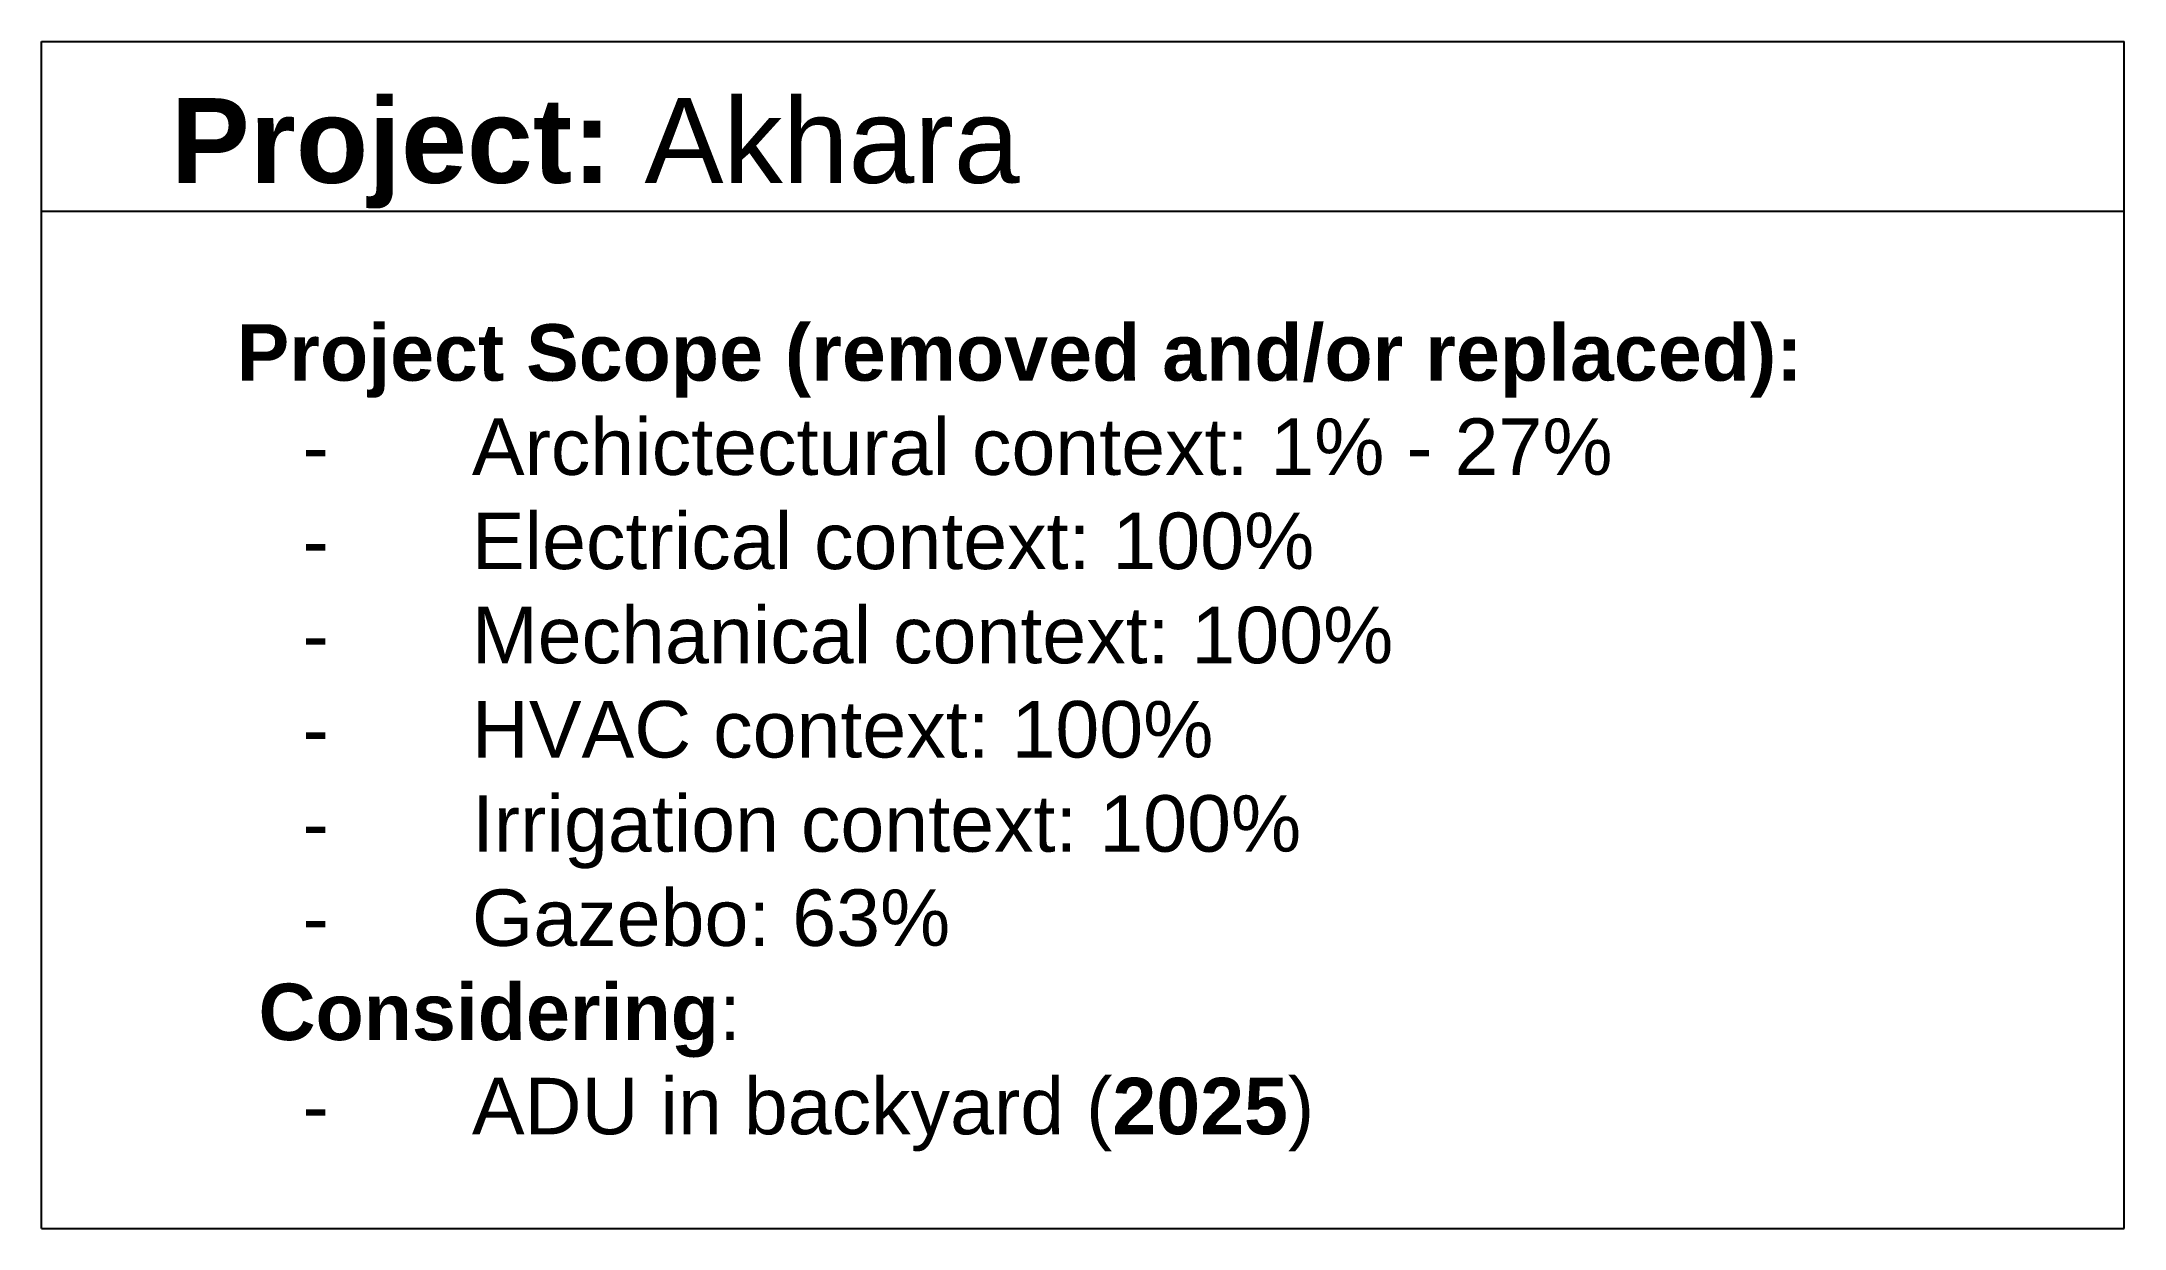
# Model space of a CAD drawing. Header units: inches. Extents: x 9.71 to 14.32, y 0.5 to 3.12.
import ezdxf

# ---------------------------------------------------------------- set-up
doc = ezdxf.new("R2010")
doc.units = ezdxf.units.IN
doc.header["$MEASUREMENT"] = 0
doc.layers.add('Title Block', color=7, linetype='Continuous')
doc.styles.add('TB-col-header', font='Arial Bold.ttf', dxfattribs={"height": 0.1875})
doc.styles.add('TB-reg', font='Arial.ttf', dxfattribs={"height": 0.125})

msp = doc.modelspace()

# ---------------------------------------------------------------- linework, layer by layer
at = {"layer": 'Title Block'}
for p, q in [((9.7143, 3.125), (14.3214, 3.125)), ((9.7143, 0.5), (9.7143, 3.125)), ((14.3214, 0.5), (14.3214, 3.125)), ((9.7143, 2.75), (14.3214, 2.75)), ((9.7143, 0.5), (14.3214, 0.5))]:
    msp.add_line(p, q, dxfattribs=at)

# ---------------------------------------------------------------- texts
at = {"width": 4, "attachment_point": 1}
for s, insert, char_height, style in [('Project: {\\fArial|b0|i0|c0|p0;Akhara}', (10, 3), 0.1875, 'TB-col-header'), ('   {\\fArial|b1|i0|c0|p0;Project Scope (removed and/or replaced):} \\P\\pxi-3,l5.32879,t5.32879;-^IArchictectural context: 1% - 27%\\P-^IElectrical context: 100%\\P-^IMechanical context: 100%\\P-^IHVAC context: 100%\\P-^IIrrigation context: 100%\\P-^IGazebo: 63%\\P\\pi0,l0,tz;    {\\fArial|b1|i0|c0|p0;Considering}:\\P\\pi-3,l5.32879,t5.32879;-^IADU in backyard ({\\fArial|b1|i0|c0|p0;2025}) ', (10, 2.5), 0.125, 'TB-reg')]:
    msp.add_mtext(s, dxfattribs=dict(at, insert=insert, char_height=char_height, style=style))

doc.saveas('drawing.dxf')
